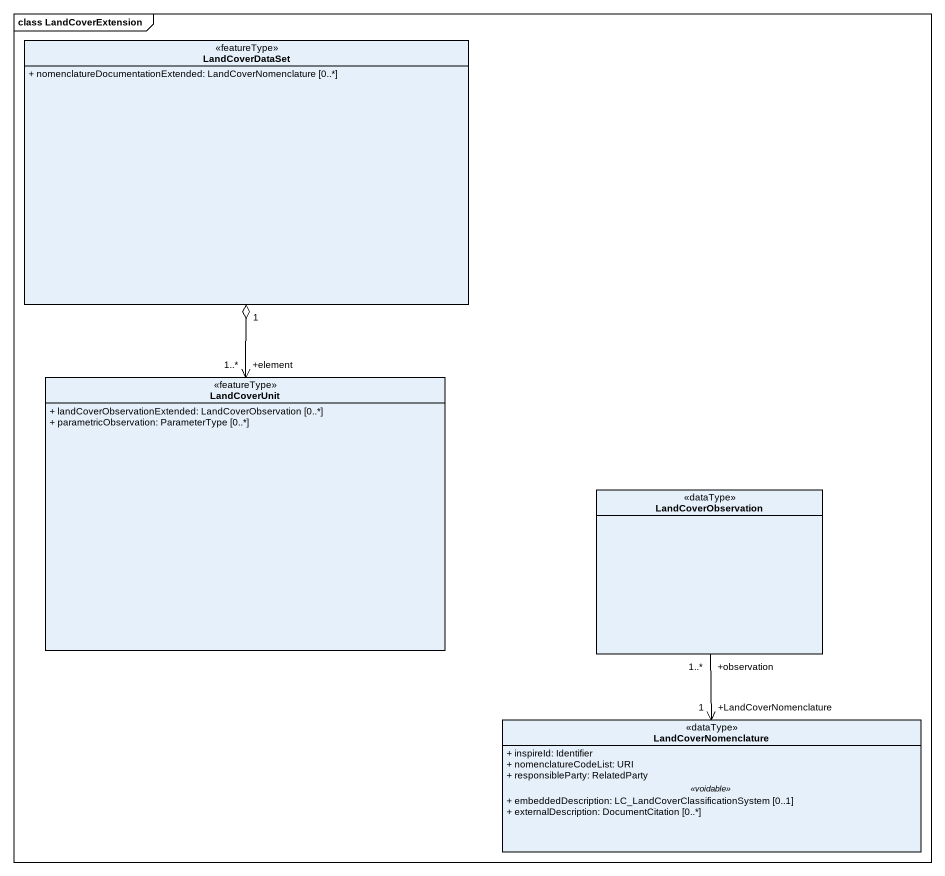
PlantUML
@startuml
mainframe class LandCoverExtension
hide circle
hide empty members
skinparam classAttributeIconSize 0
class LandCoverDataSet <<featureType>> {
  + nomenclatureDocumentationExtended: LandCoverNomenclature [0..*]
}
class LandCoverUnit <<featureType>> {
  + landCoverObservationExtended: LandCoverObservation [0..*]
  + parametricObservation: ParameterType [0..*]
}
class LandCoverObservation <<dataType>>
class LandCoverNomenclature <<dataType>> {
  + inspireId: Identifier
  + nomenclatureCodeList: URI
  + responsibleParty: RelatedParty
  .. <<voidable>> ..
  + embeddedDescription: LC_LandCoverClassificationSystem [0..1]
  + externalDescription: DocumentCitation [0..*]
}
LandCoverUnit "+element\n1..*" <-up-o "1" LandCoverDataSet
LandCoverObservation "+observation\n1..*" --> "+LandCoverNomenclature\n1" LandCoverNomenclature
@enduml
